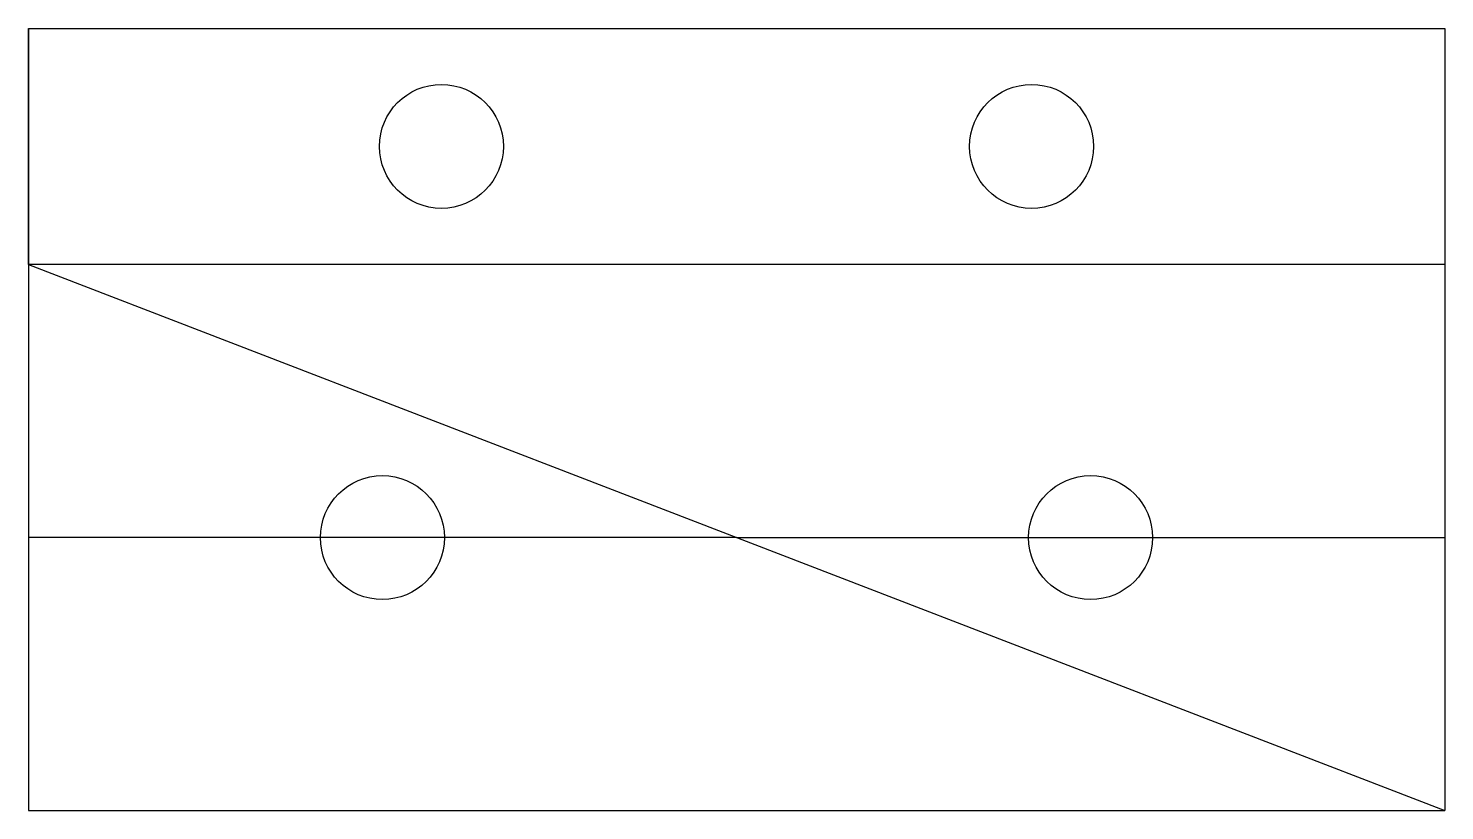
# Model space of a CAD drawing. Header units: millimetres. Extents: x -270.2 to -222.2, y 97.5 to 124.
import ezdxf

# ---------------------------------------------------------------- set-up
doc = ezdxf.new("R2010")
doc.units = ezdxf.units.MM
doc.layers.get('0').update_dxf_attribs({"linetype": 'CONTINUOUS'})

msp = doc.modelspace()

# ---------------------------------------------------------------- linework, layer by layer
for p, q in [((-270.161, 124), (-270.161, 97.5)), ((-270.161, 124), (-222.161, 124)), ((-222.161, 124), (-222.161, 97.5)), ((-270.161, 116), (-222.161, 97.5)), ((-246.161, 106.75), (-270.161, 106.75)), ((-246.161, 106.75), (-222.161, 106.75)), ((-270.161, 97.5), (-222.161, 97.5))]:
    msp.add_line(p, q)
msp.add_lwpolyline([(-270.161, 124), (-222.161, 124), (-222.161, 116), (-270.161, 116)], close=True)
for centre in [(-256.161, 120), (-236.161, 120), (-258.161, 106.75), (-234.161, 106.75)]:
    msp.add_circle(centre, 2.1)

doc.saveas('drawing.dxf')
